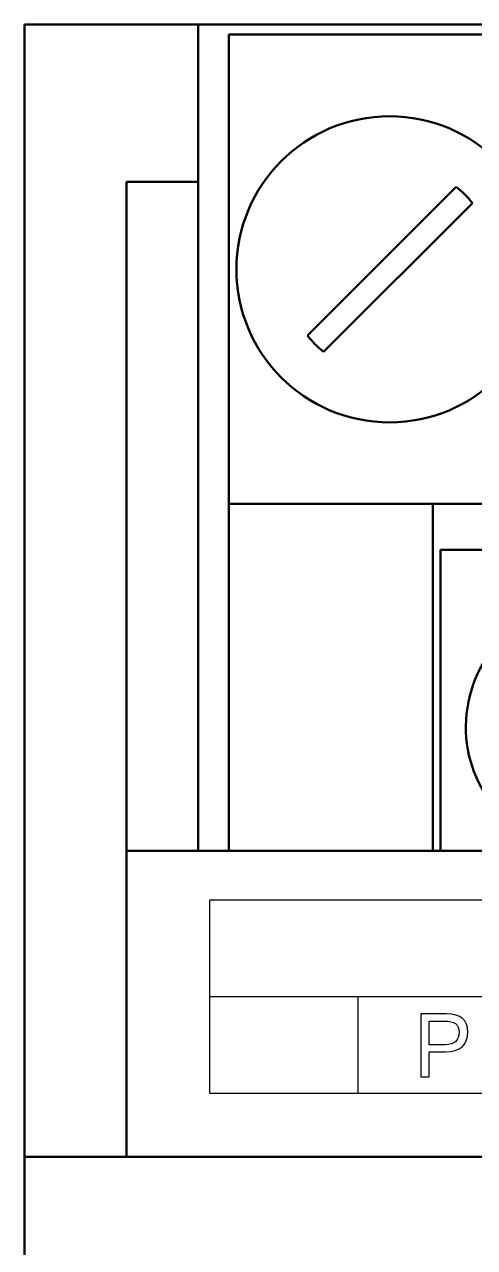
# Model space of a CAD drawing. Header units: millimetres. Extents: x 3520 to 8864, y 403 to 1747.
# Drawn here: x 5678.12 to 5686.94, y 1277.02 to 1301 of the extents above; entities that cross this region are included whole.
import ezdxf

# ---------------------------------------------------------------- set-up
doc = ezdxf.new("R2010")
doc.units = ezdxf.units.MM
doc.layers.add('main', color=5, linetype='Continuous', lineweight=50)
doc.layers.add('text', color=250, linetype='Continuous')

msp = doc.modelspace()

# ---------------------------------------------------------------- linework, layer by layer
at = {"layer": 'main', "color": 0, "linetype": 'Continuous'}
for p, q in [((5678.124, 1301), (5681.524, 1301)), ((5678.124, 1301), (5678.124, 1278.8)), ((5681.524, 1301), (5681.524, 1297.915)), ((5737.724, 1301), (5681.524, 1301)), ((5688.424, 1300.8), (5682.124, 1300.8)), ((5682.124, 1291.6), (5682.124, 1300.8)), ((5680.124, 1297.915), (5681.524, 1297.915)), ((5680.124, 1297.915), (5680.124, 1284.8)), ((5681.524, 1297.915), (5681.524, 1284.8)), ((5686.58, 1297.816), (5683.665, 1294.9)), ((5683.981, 1294.584), (5686.896, 1297.5)), ((5686.124, 1291.6), (5682.124, 1291.6)), ((5682.124, 1291.6), (5682.124, 1290.6)), ((5686.124, 1290.6), (5686.124, 1291.6)), ((5692.424, 1291.6), (5686.124, 1291.6)), ((5692.274, 1290.7), (5686.274, 1290.7)), ((5686.274, 1290.7), (5686.274, 1287.2)), ((5682.124, 1284.8), (5682.124, 1290.6)), ((5686.124, 1284.8), (5686.124, 1290.6)), ((5686.274, 1287.2), (5686.274, 1284.8)), ((5680.124, 1284.8), (5739.124, 1284.8)), ((5680.124, 1284.8), (5680.124, 1278.8)), ((5678.124, 1278.8), (5741.124, 1278.8)), ((5678.124, 1278.8), (5678.124, 1274.494))]:
    msp.add_line(p, q, dxfattribs=at)
msp.add_circle((5685.274, 1296.2), 3, dxfattribs=at)
for centre, radius, start, end in [((5685.28, 1296.2), 2.074, 38.8078, 51.1922), ((5685.28, 1296.2), 2.074, 218.8078, 231.1922), ((5689.243, 1287.225), 2.475, 89.2641, 258.5219)]:
    msp.add_arc(centre, radius, start, end, dxfattribs=at)
at = {"layer": 'text', "color": 0}
for points, knots in [([(5681.751, 1280.043), (5681.751, 1280.043), (5736.951, 1280.043), (5736.951, 1280.043), (5736.951, 1280.043), (5736.951, 1280.043), (5736.951, 1283.843), (5736.951, 1283.843), (5736.951, 1283.843), (5736.951, 1283.843), (5681.751, 1283.843), (5681.751, 1283.843), (5681.751, 1283.843), (5681.751, 1283.843), (5681.751, 1280.043), (5681.751, 1280.043)], [0, 0, 0, 0, 0.25, 0.25, 0.25, 0.25, 0.5, 0.5, 0.5, 0.5, 0.75, 0.75, 0.75, 0.75, 1, 1, 1, 1]), ([(5685.883, 1281.604), (5685.883, 1281.604), (5686.386, 1281.604), (5686.386, 1281.604), (5686.386, 1281.604), (5686.665, 1281.604), (5686.804, 1281.486), (5686.804, 1281.249), (5686.804, 1281.249), (5686.804, 1280.991), (5686.66, 1280.862), (5686.371, 1280.862), (5686.371, 1280.862), (5686.371, 1280.862), (5686.05, 1280.862), (5686.05, 1280.862), (5686.05, 1280.862), (5686.05, 1280.862), (5686.05, 1280.369), (5686.05, 1280.369), (5686.05, 1280.369), (5686.05, 1280.369), (5685.883, 1280.369), (5685.883, 1280.369), (5685.883, 1280.369), (5685.883, 1280.369), (5685.883, 1281.604), (5685.883, 1281.604)], [0, 0, 0, 0, 0.142857, 0.142857, 0.142857, 0.142857, 0.285714, 0.285714, 0.285714, 0.285714, 0.428571, 0.428571, 0.428571, 0.428571, 0.571429, 0.571429, 0.571429, 0.571429, 0.714286, 0.714286, 0.714286, 0.714286, 0.857143, 0.857143, 0.857143, 0.857143, 1, 1, 1, 1]), ([(5686.05, 1281.464), (5686.05, 1281.464), (5686.05, 1281), (5686.05, 1281), (5686.05, 1281), (5686.05, 1281), (5686.353, 1281), (5686.353, 1281), (5686.353, 1281), (5686.454, 1281), (5686.526, 1281.022), (5686.57, 1281.064), (5686.57, 1281.064), (5686.613, 1281.107), (5686.635, 1281.167), (5686.635, 1281.246), (5686.635, 1281.246), (5686.635, 1281.324), (5686.611, 1281.381), (5686.563, 1281.414), (5686.563, 1281.414), (5686.516, 1281.448), (5686.445, 1281.464), (5686.353, 1281.464), (5686.353, 1281.464), (5686.353, 1281.464), (5686.05, 1281.464), (5686.05, 1281.464)], [0, 0, 0, 0, 0.142857, 0.142857, 0.142857, 0.142857, 0.285714, 0.285714, 0.285714, 0.285714, 0.428571, 0.428571, 0.428571, 0.428571, 0.571429, 0.571429, 0.571429, 0.571429, 0.714286, 0.714286, 0.714286, 0.714286, 0.857143, 0.857143, 0.857143, 0.857143, 1, 1, 1, 1])]:
    msp.add_open_spline(points, degree=3, knots=knots, dxfattribs=at)
for points in [[(5681.751, 1281.943), (5681.751, 1281.943), (5736.951, 1281.943), (5736.951, 1281.943)], [(5684.651, 1281.943), (5684.651, 1281.943), (5684.651, 1280.043), (5684.651, 1280.043)]]:
    msp.add_open_spline(points, degree=3, dxfattribs=at)

doc.saveas('drawing.dxf')
